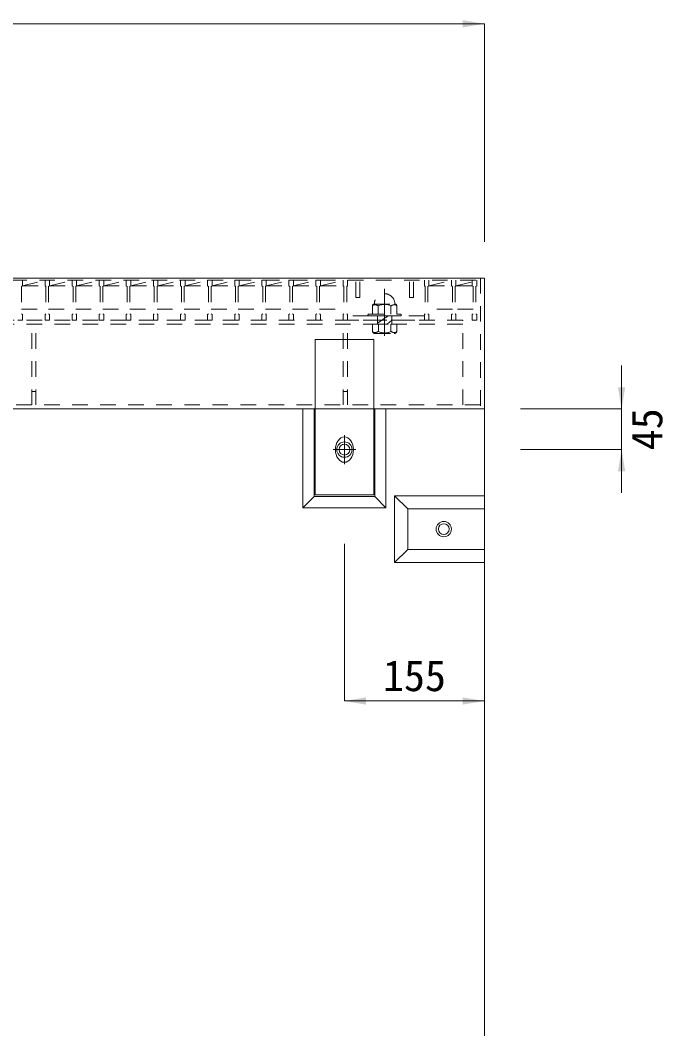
# Model space of a CAD drawing. Units: millimetres at full size. Extents: x 42559 to 133118, y -58351 to -47326.
# Drawn here: x 75480 to 76192, y -53598 to -52481 of the extents above; entities that cross this region are included whole.
import ezdxf
from ezdxf.enums import TextEntityAlignment as Align

# ---------------------------------------------------------------- set-up
doc = ezdxf.new("R2010")
doc.units = ezdxf.units.MM
doc.header["$LTSCALE"] = 23
doc.linetypes.add('CHAIN', pattern=[18.5, 12, -1.5, 3.5, -1.5])
doc.linetypes.add('USER1', pattern=[1.35, 0.75, -0.6])
for name, color, linetype, lineweight in [('BT', 30, 'USER1', 13), ('インサート', 92, 'USER1', 9), ('グレーチング', 7, 'USER1', 13), ('受枠', 3, 'Continuous', 9), ('寸法線', 7, 'Continuous', 13), ('本体', 2, 'Continuous', 13)]:
    doc.layers.add(name, color=color, linetype=linetype, lineweight=lineweight)
doc.styles.add('ＭＳ ゴシック', font='')
doc.styles.get('ＭＳ ゴシック').set_extended_font_data('MS Gothic')

# ---------------------------------------------------------------- blocks, each defined once
blk = doc.blocks.new('filled_arrow')
at = {"color": 0, "linetype": 'Continuous', "lineweight": -2}
blk.add_solid([(7.5, 1.25), (0, 0), (7.5, -1.25)], dxfattribs=at)

msp = doc.modelspace()

# ---------------------------------------------------------------- linework, layer by layer
at = {"layer": 'BT'}
for p, q in [((75870.16, -52797.2), (75870.16, -52806.33)), ((75872.23, -52795.12), (75895.08, -52795.12)), ((75876.65, -52797.2), (75876.65, -52806.33)), ((75890.67, -52797.2), (75890.67, -52806.33)), ((75897.16, -52797.2), (75897.16, -52806.33)), ((75866.16, -52806.33), (75901.16, -52806.33)), ((75866.16, -52808.27), (75901.16, -52808.27)), ((75875.66, -52817.27), (75875.66, -52808.27)), ((75875.66, -52816.42), (75887.51, -52808.27)), ((75886.43, -52817.27), (75891.66, -52812.81)), ((75891.66, -52817.27), (75891.66, -52808.27)), ((75870.16, -52817.27), (75897.16, -52817.27)), ((75870.16, -52817.27), (75870.16, -52824.89)), ((75876.73, -52825.33), (75876.73, -52817.27)), ((75890.58, -52825.33), (75890.58, -52817.27)), ((75897.16, -52817.27), (75897.16, -52824.89)), ((75872.93, -52827.66), (75894.39, -52827.66))]:
    msp.add_line(p, q, dxfattribs=at)
for centre, radius, start, end in [((75883.66, -52795.12), 11.42, 0, 180), ((75872.23, -52797.2), 2.08, 90, 180), ((75883.66, -52809.87), 14.48, 61.04954, 118.95046), ((75895.08, -52797.2), 2.08, 0, 90), ((75866.16, -52807.33), 1, 90, 180), ((75866.16, -52807.27), 1, 180, 270), ((75901.16, -52807.33), 1, 0, 90), ((75901.16, -52807.27), 1, 270, 0), ((75872.93, -52824.89), 2.77, 180, 270), ((75883.66, -52812.99), 14.15, 240.7011, 299.2989), ((75894.39, -52824.89), 2.77, 270, 0)]:
    msp.add_arc(centre, radius, start, end, dxfattribs=at)
for points in [[(75872.23, -52795.78), (75871.61, -52795.9), (75870.56, -52796.27), (75870.16, -52797.2)], [(75876.65, -52797.2), (75875.23, -52796.26), (75873.7, -52795.69), (75872.23, -52795.78)], [(75890.67, -52797.2), (75892.08, -52796.26), (75893.62, -52795.69), (75895.08, -52795.78)], [(75895.08, -52795.78), (75895.71, -52795.9), (75896.75, -52796.27), (75897.16, -52797.2)], [(75872.23, -52826.74), (75871.61, -52826.63), (75870.38, -52826.43), (75870.16, -52824.37)], [(75876.73, -52825.33), (75875.23, -52826.26), (75873.7, -52826.84), (75872.23, -52826.74)], [(75890.58, -52825.33), (75892.08, -52826.26), (75893.62, -52826.84), (75895.08, -52826.74)], [(75895.08, -52826.74), (75895.71, -52826.63), (75896.93, -52826.43), (75897.16, -52824.37)]]:
    msp.add_open_spline(points, degree=3, dxfattribs=at)
at = {"layer": 'インサート', "linetype": 'Continuous'}
for centre, radius in [((75839.16, -52956.27), 8.5), ((75839.16, -52956.27), 6), ((75949.16, -53044.27), 8.5), ((75949.16, -53044.27), 6)]:
    msp.add_circle(centre, radius, dxfattribs=at)
at = {"layer": 'グレーチング'}
for p, q in [((75004.66, -52768.77), (75985.66, -52768.77)), ((75477.66, -52768.77), (75482.66, -52768.77)), ((75482.66, -52774.77), (75507.66, -52768.77)), ((75482.66, -52768.77), (75482.66, -52774.77)), ((75507.66, -52768.77), (75512.66, -52768.77)), ((75507.66, -52768.77), (75507.66, -52774.77)), ((75512.66, -52774.77), (75537.66, -52768.77)), ((75512.66, -52768.77), (75512.66, -52774.77)), ((75537.66, -52768.77), (75542.66, -52768.77)), ((75537.66, -52768.77), (75537.66, -52774.77)), ((75542.66, -52774.77), (75567.66, -52768.77)), ((75542.66, -52768.77), (75542.66, -52774.77)), ((75567.66, -52768.77), (75572.66, -52768.77)), ((75567.66, -52768.77), (75567.66, -52774.77)), ((75572.66, -52774.77), (75597.66, -52768.77)), ((75572.66, -52768.77), (75572.66, -52774.77)), ((75597.66, -52768.77), (75602.66, -52768.77)), ((75597.66, -52768.77), (75597.66, -52774.77)), ((75602.66, -52774.77), (75627.66, -52768.77)), ((75602.66, -52768.77), (75602.66, -52774.77)), ((75627.66, -52768.77), (75632.66, -52768.77)), ((75627.66, -52768.77), (75627.66, -52774.77)), ((75632.66, -52774.77), (75657.66, -52768.77)), ((75632.66, -52768.77), (75632.66, -52774.77)), ((75657.66, -52768.77), (75662.66, -52768.77)), ((75657.66, -52768.77), (75657.66, -52774.77)), ((75662.66, -52774.77), (75687.66, -52768.77)), ((75662.66, -52768.77), (75662.66, -52774.77)), ((75687.66, -52768.77), (75692.66, -52768.77)), ((75687.66, -52768.77), (75687.66, -52774.77)), ((75692.66, -52774.77), (75717.66, -52768.77)), ((75692.66, -52768.77), (75692.66, -52774.77)), ((75717.66, -52768.77), (75722.66, -52768.77)), ((75717.66, -52768.77), (75717.66, -52774.77)), ((75722.66, -52774.77), (75747.66, -52768.77)), ((75722.66, -52768.77), (75722.66, -52774.77)), ((75747.66, -52768.77), (75752.66, -52768.77)), ((75747.66, -52768.77), (75747.66, -52774.77)), ((75752.66, -52774.77), (75777.66, -52768.77)), ((75752.66, -52768.77), (75752.66, -52774.77)), ((75777.66, -52768.77), (75782.66, -52768.77)), ((75777.66, -52768.77), (75777.66, -52774.77)), ((75782.66, -52774.77), (75807.66, -52768.77)), ((75782.66, -52768.77), (75782.66, -52774.77)), ((75807.66, -52768.77), (75812.66, -52768.77)), ((75807.66, -52768.77), (75807.66, -52774.77)), ((75812.66, -52774.77), (75837.66, -52768.77)), ((75812.66, -52768.77), (75812.66, -52774.77)), ((75837.66, -52768.77), (75837.66, -52774.77)), ((75842.66, -52768.77), (75842.66, -52774.77)), ((75851.66, -52787.77), (75851.66, -52768.77)), ((75856.16, -52787.77), (75856.16, -52768.77)), ((75911.16, -52787.77), (75911.16, -52768.77)), ((75915.66, -52787.77), (75915.66, -52768.77)), ((75927.66, -52768.77), (75927.66, -52774.77)), ((75932.66, -52774.77), (75957.66, -52768.77)), ((75932.66, -52768.77), (75932.66, -52774.77)), ((75957.66, -52768.77), (75957.66, -52774.77)), ((75962.66, -52768.77), (75962.66, -52774.77)), ((75962.66, -52774.77), (75980.66, -52770.45)), ((75980.66, -52768.77), (75980.66, -52774.77)), ((75985.66, -52768.77), (75985.66, -52774.77)), ((75482.66, -52774.77), (75481.66, -52775.77)), ((75481.66, -52775.77), (75481.66, -52805.77)), ((75482.66, -52774.77), (75507.66, -52774.77)), ((75507.66, -52774.77), (75508.66, -52775.77)), ((75508.66, -52775.77), (75508.66, -52805.77)), ((75512.66, -52774.77), (75511.66, -52775.77)), ((75511.66, -52775.77), (75511.66, -52805.77)), ((75512.66, -52774.77), (75537.66, -52774.77)), ((75537.66, -52774.77), (75538.66, -52775.77)), ((75538.66, -52775.77), (75538.66, -52805.77)), ((75542.66, -52774.77), (75541.66, -52775.77)), ((75541.66, -52775.77), (75541.66, -52805.77)), ((75542.66, -52774.77), (75567.66, -52774.77)), ((75567.66, -52774.77), (75568.66, -52775.77)), ((75568.66, -52775.77), (75568.66, -52805.77)), ((75572.66, -52774.77), (75571.66, -52775.77)), ((75571.66, -52775.77), (75571.66, -52805.77)), ((75572.66, -52774.77), (75597.66, -52774.77)), ((75597.66, -52774.77), (75598.66, -52775.77)), ((75598.66, -52775.77), (75598.66, -52805.77)), ((75602.66, -52774.77), (75601.66, -52775.77)), ((75601.66, -52775.77), (75601.66, -52805.77)), ((75602.66, -52774.77), (75627.66, -52774.77)), ((75627.66, -52774.77), (75628.66, -52775.77)), ((75628.66, -52775.77), (75628.66, -52805.77)), ((75632.66, -52774.77), (75631.66, -52775.77)), ((75631.66, -52775.77), (75631.66, -52805.77)), ((75632.66, -52774.77), (75657.66, -52774.77)), ((75657.66, -52774.77), (75658.66, -52775.77)), ((75658.66, -52775.77), (75658.66, -52805.77)), ((75662.66, -52774.77), (75661.66, -52775.77)), ((75661.66, -52775.77), (75661.66, -52805.77)), ((75662.66, -52774.77), (75687.66, -52774.77)), ((75687.66, -52774.77), (75688.66, -52775.77)), ((75688.66, -52775.77), (75688.66, -52805.77)), ((75692.66, -52774.77), (75691.66, -52775.77)), ((75691.66, -52775.77), (75691.66, -52805.77)), ((75692.66, -52774.77), (75717.66, -52774.77)), ((75717.66, -52774.77), (75718.66, -52775.77)), ((75718.66, -52775.77), (75718.66, -52805.77)), ((75722.66, -52774.77), (75721.66, -52775.77)), ((75721.66, -52775.77), (75721.66, -52805.77)), ((75722.66, -52774.77), (75747.66, -52774.77)), ((75747.66, -52774.77), (75748.66, -52775.77)), ((75748.66, -52775.77), (75748.66, -52805.77)), ((75752.66, -52774.77), (75751.66, -52775.77)), ((75751.66, -52775.77), (75751.66, -52805.77)), ((75752.66, -52774.77), (75777.66, -52774.77)), ((75777.66, -52774.77), (75778.66, -52775.77)), ((75778.66, -52775.77), (75778.66, -52805.77)), ((75782.66, -52774.77), (75781.66, -52775.77)), ((75781.66, -52775.77), (75781.66, -52805.77)), ((75782.66, -52774.77), (75807.66, -52774.77)), ((75807.66, -52774.77), (75808.66, -52775.77)), ((75808.66, -52775.77), (75808.66, -52805.77)), ((75812.66, -52774.77), (75811.66, -52775.77)), ((75811.66, -52775.77), (75811.66, -52805.77)), ((75812.66, -52774.77), (75837.66, -52774.77)), ((75837.66, -52774.77), (75838.66, -52775.77)), ((75838.66, -52775.77), (75838.66, -52805.77)), ((75842.66, -52774.77), (75841.66, -52775.77)), ((75841.66, -52775.77), (75841.66, -52805.77)), ((75927.66, -52774.77), (75928.66, -52775.77)), ((75928.66, -52775.77), (75928.66, -52805.77)), ((75932.66, -52774.77), (75931.66, -52775.77)), ((75931.66, -52775.77), (75931.66, -52805.77)), ((75932.66, -52774.77), (75957.66, -52774.77)), ((75957.66, -52774.77), (75958.66, -52775.77)), ((75958.66, -52775.77), (75958.66, -52805.77)), ((75962.66, -52774.77), (75961.66, -52775.77)), ((75961.66, -52775.77), (75961.66, -52805.77)), ((75962.66, -52774.77), (75980.66, -52774.77)), ((75980.66, -52774.77), (75981.66, -52775.77)), ((75981.66, -52775.77), (75981.66, -52805.77)), ((75985.66, -52774.77), (75984.66, -52775.77)), ((75984.66, -52775.77), (75984.66, -52805.77)), ((75851.66, -52787.77), (75856.16, -52787.77)), ((75911.16, -52787.77), (75915.66, -52787.77)), ((75481.66, -52800.77), (75508.66, -52800.77)), ((75511.66, -52800.77), (75538.66, -52800.77)), ((75541.66, -52800.77), (75568.66, -52800.77)), ((75571.66, -52800.77), (75598.66, -52800.77)), ((75601.66, -52800.77), (75628.66, -52800.77)), ((75631.66, -52800.77), (75658.66, -52800.77)), ((75661.66, -52800.77), (75688.66, -52800.77)), ((75691.66, -52800.77), (75718.66, -52800.77)), ((75721.66, -52800.77), (75748.66, -52800.77)), ((75751.66, -52800.77), (75778.66, -52800.77)), ((75781.66, -52800.77), (75808.66, -52800.77)), ((75811.66, -52800.77), (75838.66, -52800.77)), ((75958.66, -52800.77), (75931.66, -52800.77)), ((75981.66, -52800.77), (75961.66, -52800.77)), ((75477.66, -52812.77), (75482.66, -52812.77)), ((75482.66, -52806.77), (75481.66, -52805.77)), ((75482.66, -52812.77), (75482.66, -52806.77)), ((75507.66, -52806.77), (75508.66, -52805.77)), ((75507.66, -52812.77), (75507.66, -52806.77)), ((75507.66, -52812.77), (75512.66, -52812.77)), ((75512.66, -52806.77), (75511.66, -52805.77)), ((75512.66, -52812.77), (75512.66, -52806.77)), ((75537.66, -52806.77), (75538.66, -52805.77)), ((75537.66, -52812.77), (75537.66, -52806.77)), ((75537.66, -52812.77), (75542.66, -52812.77)), ((75542.66, -52806.77), (75541.66, -52805.77)), ((75542.66, -52812.77), (75542.66, -52806.77)), ((75567.66, -52806.77), (75568.66, -52805.77)), ((75567.66, -52812.77), (75567.66, -52806.77)), ((75567.66, -52812.77), (75572.66, -52812.77)), ((75572.66, -52806.77), (75571.66, -52805.77)), ((75572.66, -52812.77), (75572.66, -52806.77)), ((75597.66, -52806.77), (75598.66, -52805.77)), ((75597.66, -52812.77), (75597.66, -52806.77)), ((75597.66, -52812.77), (75602.66, -52812.77)), ((75602.66, -52806.77), (75601.66, -52805.77)), ((75602.66, -52812.77), (75602.66, -52806.77)), ((75627.66, -52806.77), (75628.66, -52805.77)), ((75627.66, -52812.77), (75627.66, -52806.77)), ((75627.66, -52812.77), (75632.66, -52812.77)), ((75632.66, -52806.77), (75631.66, -52805.77)), ((75632.66, -52812.77), (75632.66, -52806.77)), ((75657.66, -52806.77), (75658.66, -52805.77)), ((75657.66, -52812.77), (75657.66, -52806.77)), ((75657.66, -52812.77), (75662.66, -52812.77)), ((75662.66, -52806.77), (75661.66, -52805.77)), ((75662.66, -52812.77), (75662.66, -52806.77)), ((75687.66, -52806.77), (75688.66, -52805.77)), ((75687.66, -52812.77), (75687.66, -52806.77)), ((75687.66, -52812.77), (75692.66, -52812.77)), ((75692.66, -52806.77), (75691.66, -52805.77)), ((75692.66, -52812.77), (75692.66, -52806.77)), ((75717.66, -52806.77), (75718.66, -52805.77)), ((75717.66, -52812.77), (75717.66, -52806.77)), ((75717.66, -52812.77), (75722.66, -52812.77)), ((75722.66, -52806.77), (75721.66, -52805.77)), ((75722.66, -52812.77), (75722.66, -52806.77)), ((75747.66, -52806.77), (75748.66, -52805.77)), ((75747.66, -52812.77), (75747.66, -52806.77)), ((75747.66, -52812.77), (75752.66, -52812.77)), ((75752.66, -52806.77), (75751.66, -52805.77)), ((75752.66, -52812.77), (75752.66, -52806.77)), ((75777.66, -52806.77), (75778.66, -52805.77)), ((75777.66, -52812.77), (75777.66, -52806.77)), ((75777.66, -52812.77), (75782.66, -52812.77)), ((75782.66, -52806.77), (75781.66, -52805.77)), ((75782.66, -52812.77), (75782.66, -52806.77)), ((75807.66, -52806.77), (75808.66, -52805.77)), ((75807.66, -52812.77), (75807.66, -52806.77)), ((75807.66, -52812.77), (75812.66, -52812.77)), ((75812.66, -52806.77), (75811.66, -52805.77)), ((75812.66, -52812.77), (75812.66, -52806.77)), ((75837.66, -52806.77), (75838.66, -52805.77)), ((75837.66, -52812.77), (75837.66, -52806.77)), ((75837.66, -52812.77), (75932.66, -52812.77)), ((75842.66, -52806.77), (75841.66, -52805.77)), ((75842.66, -52812.77), (75842.66, -52806.77)), ((75927.66, -52808.27), (75842.66, -52808.27)), ((75927.66, -52806.77), (75928.66, -52805.77)), ((75927.66, -52812.77), (75927.66, -52806.77)), ((75932.66, -52806.77), (75931.66, -52805.77)), ((75932.66, -52812.77), (75932.66, -52806.77)), ((75957.66, -52806.77), (75958.66, -52805.77)), ((75957.66, -52812.77), (75957.66, -52806.77)), ((75957.66, -52812.77), (75962.66, -52812.77)), ((75962.66, -52806.77), (75961.66, -52805.77)), ((75962.66, -52812.77), (75962.66, -52806.77)), ((75980.66, -52806.77), (75981.66, -52805.77)), ((75980.66, -52812.77), (75980.66, -52806.77)), ((75980.66, -52812.77), (75985.66, -52812.77)), ((75985.66, -52806.77), (75984.66, -52805.77)), ((75985.66, -52812.77), (75985.66, -52806.77))]:
    msp.add_line(p, q, dxfattribs=at)
at = {"layer": '受枠'}
for p, q in [((74996.16, -52766.27), (75994.16, -52766.27)), ((75994.16, -52766.27), (75994.16, -52911.27)), ((75806.66, -53006.27), (75806.66, -52834.27)), ((75806.66, -52834.27), (75871.66, -52834.27)), ((75871.66, -53006.27), (75871.66, -52834.27)), ((75994.16, -52911.27), (74996.16, -52911.27)), ((75806.66, -53006.27), (75871.66, -53006.27))]:
    msp.add_line(p, q, dxfattribs=at)
at = {"layer": '受枠', "linetype": 'USER1'}
for p, q in [((75989.66, -52766.27), (75989.66, -52911.27)), ((75970.16, -52812.77), (75020.16, -52812.77)), ((75970.16, -52906.77), (75970.16, -52812.77)), ((75970.16, -52817.27), (75020.16, -52817.27)), ((75492.91, -52906.77), (75492.91, -52817.27)), ((75497.41, -52906.77), (75497.41, -52817.27)), ((75837.91, -52906.77), (75837.91, -52817.27)), ((75842.41, -52906.77), (75842.41, -52817.27)), ((75497.41, -52891.77), (75492.91, -52891.77)), ((75837.91, -52891.77), (75842.41, -52891.77)), ((75989.66, -52906.77), (75000.66, -52906.77))]:
    msp.add_line(p, q, dxfattribs=at)
at = {"layer": '受枠', "linetype": 'CHAIN'}
for p, q in [((75883.66, -52830.32), (75883.66, -52778.23)), ((75839.16, -52972.27), (75839.16, -52940.27)), ((75851.66, -52956.27), (75826.66, -52956.27))]:
    msp.add_line(p, q, dxfattribs=at)
at = {"layer": '受枠'}
msp.add_ellipse((75839.16, -52956.27), major_axis=(0, 14), ratio=0.714286, dxfattribs=at)
at = {"layer": '寸法線'}
for p, q in [((74996.16, -52484.75), (75994.16, -52484.75)), ((75994.16, -52726.27), (75994.16, -52484.75)), ((76145.99, -52863.27), (76145.99, -53004.27)), ((76034.16, -52911.27), (76145.99, -52911.27)), ((75994.16, -52951.27), (75994.16, -53234.61)), ((76034.16, -52956.27), (76145.99, -52956.27)), ((75839.16, -53060.77), (75839.16, -53234.61)), ((75994.16, -53234.61), (75839.16, -53234.61))]:
    msp.add_line(p, q, dxfattribs=at)
at = {"layer": '本体'}
for p, q in [((74996.16, -52911.27), (75994.16, -52911.27)), ((75994.16, -52911.27), (75994.16, -54361.27))]:
    msp.add_line(p, q, dxfattribs=at)
at = {"layer": '本体', "lineweight": 15}
for p, q in [((75793.16, -53020.77), (75793.16, -52911.27)), ((75885.16, -53020.77), (75885.16, -52911.27)), ((75894.66, -53007.27), (75894.66, -53081.27)), ((75994.16, -53007.27), (75894.66, -53007.27)), ((75885.16, -53020.77), (75793.16, -53020.77)), ((75994.16, -53081.27), (75894.66, -53081.27))]:
    msp.add_line(p, q, dxfattribs=at)
at = {"layer": '本体', "lineweight": 9}
for p, q in [((75805.66, -53008.27), (75805.66, -52911.27)), ((75872.66, -53008.27), (75872.66, -52911.27)), ((75805.66, -53008.27), (75793.16, -53020.77)), ((75872.66, -53008.27), (75805.66, -53008.27)), ((75872.66, -53008.27), (75885.16, -53020.77)), ((75909.16, -53021.77), (75894.66, -53007.27)), ((75909.16, -53021.77), (75909.16, -53066.77)), ((75994.16, -53021.77), (75909.16, -53021.77)), ((75909.16, -53066.77), (75894.66, -53081.27)), ((75994.16, -53066.77), (75909.16, -53066.77))]:
    msp.add_line(p, q, dxfattribs=at)

# ---------------------------------------------------------------- block references
at = {"layer": '寸法線', "xscale": 3.2, "yscale": 3.2}
for p, rotation in [((75994.16, -52484.75), 180), ((76145.99, -52911.27), 90), ((76145.99, -52956.27), 270), ((75994.16, -53234.61), 180)]:
    msp.add_blockref('filled_arrow', p, dxfattribs=dict(at, rotation=rotation))
msp.add_blockref('filled_arrow', (75839.16, -53234.61), dxfattribs=at)

# ---------------------------------------------------------------- texts
at = {"layer": '寸法線', "style": 'ＭＳ ゴシック'}
msp.add_text('45', height=34.18, rotation=90, dxfattribs=at).set_placement((76173.99, -52933.77), align=Align.MIDDLE_CENTER)
msp.add_text('155', height=34.18, dxfattribs=at).set_placement((75916.66, -53206.61), align=Align.MIDDLE_CENTER)

doc.saveas('drawing.dxf')
